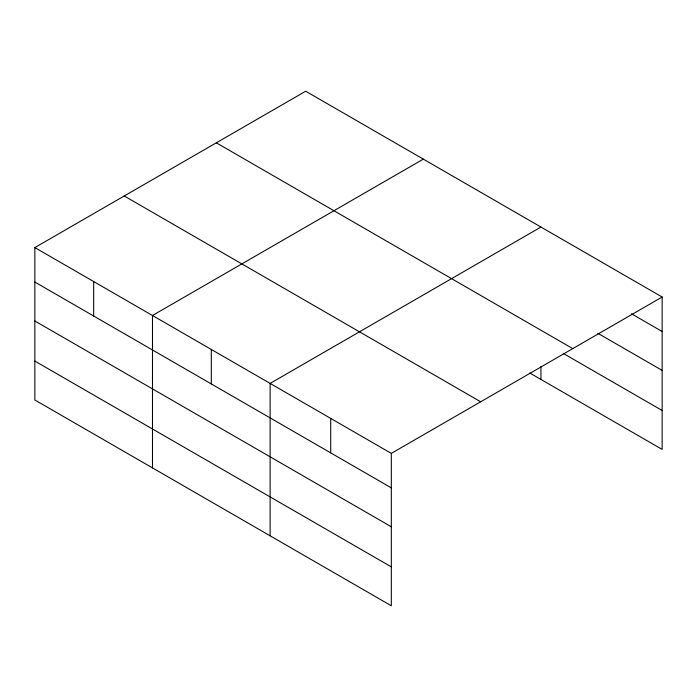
<?xml version="1.0" encoding="UTF-8"?>
<svg xmlns="http://www.w3.org/2000/svg" width="697" height="697" viewBox="0 0 697 697"><rect width="100%" height="100%" fill="white"/><g stroke="black" fill="none" stroke-linecap="round" stroke-linejoin="round"><path stroke-width="1.05" d="M34.85 247.583L391.313 453.381L391.313 605.78L34.85 399.982L34.85 247.583L305.687 91.22L662.15 297.018L662.15 449.417L529.746 372.973M423.323 159.134L152.486 315.497L152.486 467.896M540.95 227.048L270.114 383.411L270.114 535.81M391.313 453.381L662.15 297.018M631.386 313.737L662.15 331.493M597.826 333.271L662.15 370.412M216.314 142.815L572.777 348.622M563.324 353.449L662.15 410.498M124.223 195.979L480.686 401.786M34.85 282.058L391.313 487.865M34.85 320.977L391.313 526.775M34.85 361.072L391.313 566.87M540.95 366.474L540.95 379.447M330.709 418.4L330.709 452.876M211.296 349.458L211.296 383.934M93.668 281.544L93.668 316.02"/></g></svg>
